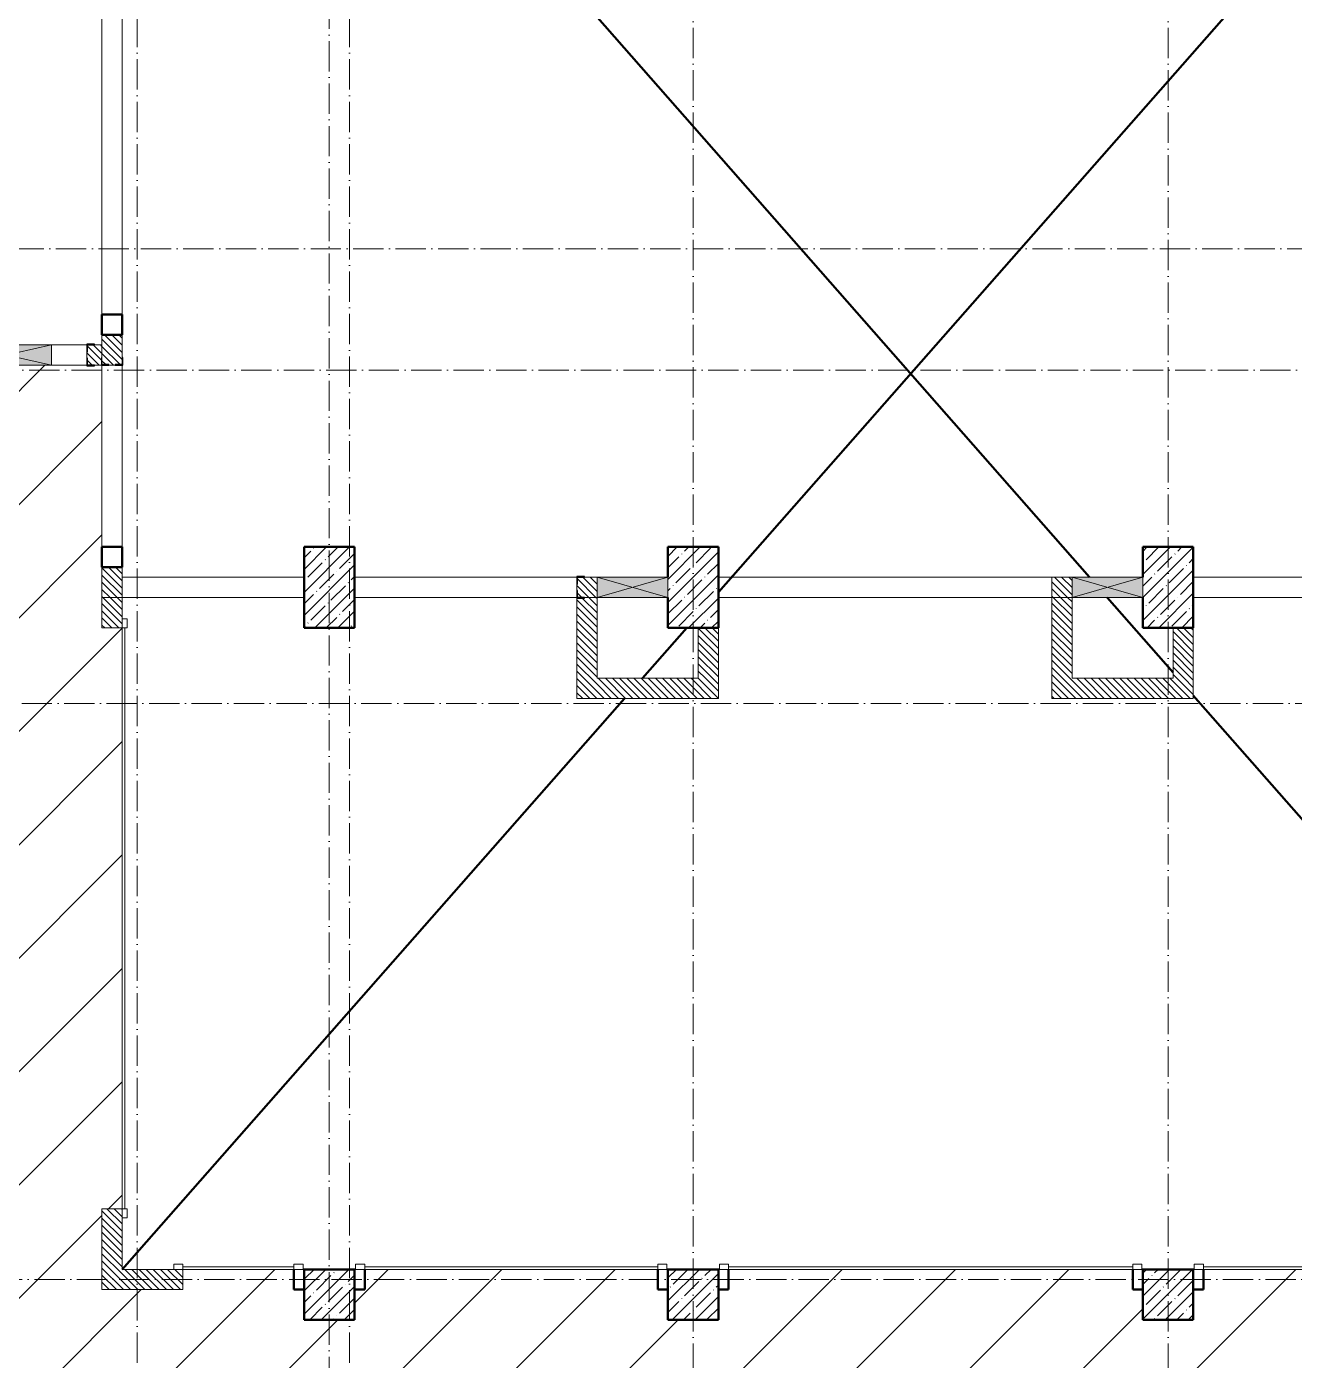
# Model space of a CAD drawing. Header units: millimetres. Extents: x 35697 to 388678, y -91946 to 171347.
# Drawn here: x 290426 to 302971, y -20082 to -6882 of the extents above; entities that cross this region are included whole.
import ezdxf

# ---------------------------------------------------------------- set-up
doc = ezdxf.new("R2010")
doc.units = ezdxf.units.MM
doc.linetypes.add('50_200_ШТРИХ_1Т_ш5_п1_п1_', pattern=[700, 500, -100, 0, -100])
for name, color, linetype, lineweight in [('2.1) ПГП окна 2.8 м', 5, 'Continuous', 30), ('A-DETL-____-OTLN-1', 7, 'Continuous', 50), ('A-DETL-GENF-OTLN', 7, 'Continuous', 9), ('A-DOOR-____-MCUT', 7, 'Continuous', 13), ('A-DOOR-____-OTLN', 7, 'Continuous', 9), ('A-FLOR-____-OTLN', 7, 'Continuous', 9), ('A-GENM-____-MCUT', 7, 'Continuous', 25), ('A-GENM-____-OTLN-1', 7, 'Continuous', 25), ('A-GLAZ-____-OTLN', 7, 'Continuous', 9), ('A-WALL-____-MCUT', 7, 'Continuous', 13), ('A-WALL-____-PATT-1', 7, 'Continuous', 9), ('I-WALL-____-OTLN', 7, 'Continuous', 9), ('S-COLS-____-MCUT', 7, 'Continuous', 50), ('S-COLS-____-OTLN', 7, 'Continuous', 9), ('S-GRID-____-OTLN-1', 7, '50_200_ШТРИХ_1Т_ш5_п1_п1_', 9), ('стяжа', 7, 'Continuous', 30)]:
    doc.layers.add(name, color=color, linetype=linetype, lineweight=lineweight)
pattern_1 = [(135, (283770.707, -86863.456), (-35.35534, -35.35534), [])]

# ---------------------------------------------------------------- blocks, each defined once
blk = doc.blocks.new('BSC_Колонна _Прямоугольная - 500х800-V10-АР1_План отверстий 3 этажа в осях 1-64_Ю-ЯЯ')
at = {"layer": 'S-COLS-____-OTLN'}
h = blk.add_hatch(dxfattribs=at)
h.set_pattern_fill('FP_14', color=256, style=0, pattern_type=2)
h.set_pattern_definition([(45, (-9650, -74431.04), (-114.04925, 114.04925), []), (45, (-9535.95, -74431.04), (-114.04925, 114.04925), [201.613, -40.323, 3.353, -36.97])])
h.paths.add_polyline_path([(-250, -400), (250, -400), (250, 400), (-250, 400)], flags=0)
at = {"layer": 'S-COLS-____-MCUT'}
for p, q in [((250, 400), (-250, 400)), ((-250, 400), (-250, -400)), ((250, -400), (250, 400)), ((-250, -400), (250, -400))]:
    blk.add_line(p, q, dxfattribs=at)
blk = doc.blocks.new('BSC_Колонна _Прямоугольная - 500х500-25976076-АР1_План отверстий 3 этажа в осях 1-64_Ю-ЯЯ')
at = {"layer": 'S-COLS-____-OTLN'}
h = blk.add_hatch(dxfattribs=at)
h.set_pattern_fill('FP_15', color=256, style=0, pattern_type=2)
h.set_pattern_definition([(45, (-9650, -67431.04), (-114.04925, 114.04925), []), (45, (-9535.95, -67431.04), (-114.04925, 114.04925), [201.613, -40.323, 3.353, -36.97])])
h.paths.add_polyline_path([(-250, -250), (250, -250), (250, 250), (-250, 250)], flags=0)
at = {"layer": 'S-COLS-____-MCUT'}
for p, q in [((250, 250), (-250, 250)), ((-250, 250), (-250, -250)), ((250, -250), (250, 250)), ((-250, -250), (250, -250))]:
    blk.add_line(p, q, dxfattribs=at)
blk = doc.blocks.new('BSC_Колонна _Прямоугольная - 500х500-V11-АР1_План отверстий 3 этажа в осях 1-64_Ю-ЯЯ')
at = {"layer": 'S-COLS-____-OTLN'}
h = blk.add_hatch(dxfattribs=at)
h.set_pattern_fill('FP_17', color=256, style=0, pattern_type=2)
h.set_pattern_definition([(45, (-13250, -67431.04), (-114.04925, 114.04925), []), (45, (-13135.95, -67431.04), (-114.04925, 114.04925), [201.613, -40.323, 3.353, -36.97])])
h.paths.add_polyline_path([(-250, -250), (250, -250), (250, 250), (-250, 250)], flags=0)
at = {"layer": 'S-COLS-____-MCUT'}
for p, q in [((250, 250), (-250, 250)), ((-250, 250), (-250, -250)), ((250, -250), (250, 250)), ((-250, -250), (250, -250))]:
    blk.add_line(p, q, dxfattribs=at)
blk = doc.blocks.new('BSC_Колонна _Прямоугольная - 500х800-V66-АР1_План отверстий 3 этажа в осях 1-64_Ю-ЯЯ')
at = {"layer": 'S-COLS-____-OTLN'}
h = blk.add_hatch(dxfattribs=at)
h.set_pattern_fill('FP_74', color=256, style=0, pattern_type=2)
h.set_pattern_definition([(45, (-13250, -74431.04), (-114.04925, 114.04925), []), (45, (-13135.95, -74431.04), (-114.04925, 114.04925), [201.613, -40.323, 3.353, -36.97])])
h.paths.add_polyline_path([(-250, -400), (250, -400), (250, 400), (-250, 400), (-250, -100)], flags=0)
at = {"layer": 'S-COLS-____-MCUT'}
for p, q in [((250, 400), (-250, 400)), ((-250, 400), (-250, 100)), ((250, -400), (250, 400)), ((-250, -100), (-250, -400)), ((-250, -400), (250, -400))]:
    blk.add_line(p, q, dxfattribs=at)
blk = doc.blocks.new('BSC_Колонна _Прямоугольная - 500х800-V67-АР1_План отверстий 3 этажа в осях 1-64_Ю-ЯЯ')
at = {"layer": 'S-COLS-____-OTLN'}
h = blk.add_hatch(dxfattribs=at)
h.set_pattern_fill('FP_75', color=256, style=0, pattern_type=2)
h.set_pattern_definition([(45, (-17950, -74431.04), (-114.04925, 114.04925), []), (45, (-17835.95, -74431.04), (-114.04925, 114.04925), [201.613, -40.323, 3.353, -36.97])])
h.paths.add_polyline_path([(-250, -400), (250, -400), (250, 400), (-250, 400), (-250, -100)], flags=0)
at = {"layer": 'S-COLS-____-MCUT'}
for p, q in [((250, 400), (-250, 400)), ((-250, 400), (-250, 100)), ((250, -400), (250, 400)), ((-250, -100), (-250, -400)), ((-250, -400), (250, -400))]:
    blk.add_line(p, q, dxfattribs=at)
blk = doc.blocks.new('BSC_Колонна _Прямоугольная - 500х500-V71-АР1_План отверстий 3 этажа в осях 1-64_Ю-ЯЯ')
at = {"layer": 'S-COLS-____-OTLN'}
h = blk.add_hatch(dxfattribs=at)
h.set_pattern_fill('FP_80', color=256, style=0, pattern_type=2)
h.set_pattern_definition([(45, (-17950, -67431.04), (-114.04925, 114.04925), []), (45, (-17835.95, -67431.04), (-114.04925, 114.04925), [201.613, -40.323, 3.353, -36.97])])
h.paths.add_polyline_path([(-250, -250), (250, -250), (250, 250), (-250, 250)], flags=0)
at = {"layer": 'S-COLS-____-MCUT'}
for p, q in [((250, 250), (-250, 250)), ((-250, 250), (-250, -250)), ((250, -250), (250, 250)), ((-250, -250), (250, -250))]:
    blk.add_line(p, q, dxfattribs=at)
blk = doc.blocks.new('Фахверк_СКБ_Уголок - 200_3550_зеркало-28264001-АР1_План отверстий 3 этажа в осях 1-64_Ю-ЯЯ')
at = {"layer": 'A-GENM-____-MCUT'}
for p, q in [((200, 156), (125, 156)), ((125, 156), (125, 81)), ((131, 81), (131, 150)), ((131, 150), (200, 150)), ((200, 150), (200, 156)), ((125, 81), (131, 81)), ((131, 19), (125, 19)), ((125, 19), (125, -56)), ((131, -50), (131, 19)), ((125, -56), (200, -56)), ((200, -50), (131, -50)), ((200, -56), (200, -50))]:
    blk.add_line(p, q, dxfattribs=at)
blk = doc.blocks.new('DM_Штора_Противопожарная_Doormaster_EI-60 - ш_2900 х в_2680-31485572-АР1_План отверстий 3 этажа в осях 1-64_Ю-ЯЯ')
at = {"layer": 'A-DOOR-____-MCUT'}
for p, q in [((-1325, 150), (-1415, 150)), ((-1415, 150), (-1415, 100)), ((-1325, 100), (-1325, 150)), ((1575, 150), (1575, 100)), ((1665, 150), (1575, 150)), ((1665, 100), (1665, 150)), ((-1415, 100), (-1325, 100)), ((-1325, 125), (1575, 125)), ((1575, 100), (1665, 100))]:
    blk.add_line(p, q, dxfattribs=at)
blk = doc.blocks.new('DM_Штора_Противопожарная_Doormaster_EI-60 - ш_4000 х в_2680-31485573-АР1_План отверстий 3 этажа в осях 1-64_Ю-ЯЯ')
at = {"layer": 'A-DOOR-____-MCUT'}
for p, q in [((-1875, 150), (-1965, 150)), ((-1965, 150), (-1965, 100)), ((-1875, 100), (-1875, 150)), ((2125, 150), (2125, 100)), ((2215, 150), (2125, 150)), ((2215, 100), (2215, 150)), ((-1965, 100), (-1875, 100)), ((-1875, 125), (2125, 125)), ((2125, 100), (2215, 100))]:
    blk.add_line(p, q, dxfattribs=at)
blk = doc.blocks.new('DM_Штора_Противопожарная_Doormaster_EI-60 - ш_4700 х в_2680-31485574-АР1_План отверстий 3 этажа в осях 1-64_Ю-ЯЯ')
at = {"layer": 'A-DOOR-____-MCUT'}
for p, q in [((-2225, 150), (-2315, 150)), ((-2315, 150), (-2315, 100)), ((-2225, 100), (-2225, 150)), ((2475, 150), (2475, 100)), ((2565, 150), (2475, 150)), ((2565, 100), (2565, 150)), ((-2315, 100), (-2225, 100)), ((-2225, 125), (2475, 125)), ((2475, 100), (2565, 100))]:
    blk.add_line(p, q, dxfattribs=at)
blk = doc.blocks.new('DM_Штора_Противопожарная_Doormaster_EI-60 - ш_5750 х в2680-31836437-АР1_План отверстий 3 этажа в осях 1-64_Ю-ЯЯ')
at = {"layer": 'A-DOOR-____-MCUT'}
for p, q in [((-2750, 150), (-2840, 150)), ((-2840, 150), (-2840, 100)), ((-2750, 100), (-2750, 150)), ((3000, 150), (3000, 100)), ((3090, 150), (3000, 150)), ((3090, 100), (3090, 150)), ((-2840, 100), (-2750, 100)), ((-2750, 125), (3000, 125)), ((3000, 100), (3090, 100))]:
    blk.add_line(p, q, dxfattribs=at)
blk = doc.blocks.new('DM_Штора_Противопожарная_Doormaster_EI-60 - ш_1100 х в_2680-31485576-АР1_План отверстий 3 этажа в осях 1-64_Ю-ЯЯ')
at = {"layer": 'A-DOOR-____-MCUT'}
for p, q in [((-425, 150), (-515, 150)), ((-515, 150), (-515, 100)), ((-425, 100), (-425, 150)), ((675, 150), (675, 100)), ((765, 150), (675, 150)), ((765, 100), (765, 150)), ((-515, 100), (-425, 100)), ((-425, 125), (675, 125)), ((675, 100), (765, 100))]:
    blk.add_line(p, q, dxfattribs=at)
blk = doc.blocks.new('BSC_Колонна _Прямоугольная1 - 200х100 _металл_-31488033-АР1_План отверстий 3 этажа в осях 1-64_Ю-ЯЯ')
at = {"layer": 'S-COLS-____-MCUT'}
for p, q in [((100, 50), (-100, 50)), ((-100, 50), (-100, 40)), ((100, -50), (100, 50)), ((-100, -50), (100, -50))]:
    blk.add_line(p, q, dxfattribs=at)
blk = doc.blocks.new('BSC_Колонна _Прямоугольная1 - 200х100 _металл_-V209-АР1_План отверстий 3 этажа в осях 1-64_Ю-ЯЯ')
at = {"layer": 'S-COLS-____-MCUT'}
for p, q in [((100, 50), (-100, 50)), ((100, -50), (100, 50)), ((-100, -40), (-100, -50)), ((-100, -50), (100, -50))]:
    blk.add_line(p, q, dxfattribs=at)
blk = doc.blocks.new('BSC_Колонна _Прямоугольная1 - 200х200 _металл_-35216022-АР1_План отверстий 3 этажа в осях 1-64_Ю-ЯЯ')
at = {"layer": 'S-COLS-____-MCUT'}
for p, q in [((100, 100), (-100, 100)), ((-100, 100), (-100, -100)), ((100, -100), (100, 100)), ((-100, -100), (100, -100))]:
    blk.add_line(p, q, dxfattribs=at)
blk = doc.blocks.new('Фахверк_СКБ_Уголок - 200_3550-28267367-АР1_План отверстий 3 этажа в осях 1-64_Ю-ЯЯ')
at = {"layer": 'A-GENM-____-MCUT'}
for p, q in [((200, 156), (125, 156)), ((125, 156), (125, 81)), ((131, 81), (131, 150)), ((131, 150), (200, 150)), ((200, 150), (200, 156)), ((125, 81), (131, 81)), ((131, 19), (125, 19)), ((125, 19), (125, -56)), ((131, -50), (131, 19)), ((125, -56), (200, -56)), ((200, -50), (131, -50)), ((200, -56), (200, -50))]:
    blk.add_line(p, q, dxfattribs=at)
blk = doc.blocks.new('Фахверк_СКБ_Уголок - 200_3960-28268576-АР1_План отверстий 3 этажа в осях 1-64_Ю-ЯЯ')
at = {"layer": 'A-GENM-____-MCUT'}
for p, q in [((200, 156), (125, 156)), ((125, 156), (125, 81)), ((131, 81), (131, 150)), ((131, 150), (200, 150)), ((200, 150), (200, 156)), ((125, 81), (131, 81)), ((131, 19), (125, 19)), ((125, 19), (125, -56)), ((131, -50), (131, 19)), ((125, -56), (200, -56)), ((200, -50), (131, -50)), ((200, -56), (200, -50))]:
    blk.add_line(p, q, dxfattribs=at)
blk = doc.blocks.new('AR_Отверстие прямоугольное _в стене__БезПР - AR_Отверстие прямоугольное _в стене__БезПР-36898863-АР1_План отверстий 3 этажа в осях 1-64_Ю-ЯЯ')
at = {"layer": 'A-GLAZ-____-OTLN'}
blk.add_hatch(color=256, dxfattribs=at).paths.add_polyline_path([(-350, 100), (-350, -100), (350, -100), (350, 100)], flags=0)
at = {"layer": 'A-DETL-GENF-OTLN'}
for p, q in [((-350, -100), (-350, 100)), ((-350, 100), (350, 100)), ((350, 100), (-350, -100)), ((-350, 100), (350, -100)), ((350, 100), (-350, 100)), ((-350, 100), (-350, -100)), ((350, 100), (350, -100)), ((350, -100), (350, 100)), ((350, -100), (-350, -100)), ((-350, -100), (350, -100))]:
    blk.add_line(p, q, dxfattribs=at)
at = {"layer": 'A-GLAZ-____-OTLN'}
blk.add_line((350, 100), (-350, 100), dxfattribs=at)
blk = doc.blocks.new('AR_Отверстие прямоугольное _в стене_ - AR_Отверстие прямоугольное _в стене__ОВ-36907948-АР1_План отверстий 3 этажа в осях 1-64_Ю-ЯЯ')
at = {"layer": 'A-GLAZ-____-OTLN'}
blk.add_hatch(color=256, dxfattribs=at).paths.add_polyline_path([(450, -100), (450, 100), (-450, 100), (-450, -100)], flags=0)
at = {"layer": 'A-DETL-GENF-OTLN'}
for p, q in [((-450, -100), (-450, 100)), ((-450, 100), (450, 100)), ((450, 100), (-450, -100)), ((-450, 100), (450, -100)), ((450, 100), (-450, 100)), ((-450, 100), (-450, -100)), ((450, 100), (450, -100)), ((450, -100), (450, 100)), ((450, -100), (-450, -100)), ((-450, -100), (450, -100))]:
    blk.add_line(p, q, dxfattribs=at)
blk = doc.blocks.new('3эт')
at = {"layer": 'S-GRID-____-OTLN-1', "color": 251, "ltscale": 0.6, "true_color": 0x636466}
for p, q in [((291520.7, -33971.9), (291520.7, 4029.4)), ((293420.7, -33791.8), (293420.7, 4029.4)), ((297020.7, 4029.4), (297020.7, -33971.9)), ((301720.7, 4029.4), (301720.7, -33971.9)), ((293620.7, -33971.9), (293620.7, 3765.1)), ((330925.3, -9082.4), (279101.9, -9082.4)), ((316375.7, -10282.4), (279101.9, -10282.4)), ((308320.7, -13582.4), (279101.9, -13582.4)), ((387845.1, -19282.4), (279101.9, -19282.4))]:
    blk.add_line(p, q, dxfattribs=at)

msp = doc.modelspace()

# ---------------------------------------------------------------- hatches: boundary and pattern name
at = {"layer": '2.1) ПГП окна 2.8 м'}
h = msp.add_hatch(dxfattribs=at)
h.set_pattern_fill('ANSI31', color=5, scale=250)
h.paths.add_polyline_path([(291171, -10232), (291096, -10232), (291096, -10238), (291021, -10238), (291021, -10232), (290671, -10232), (289771, -10232), (289321, -10232), (289321, -15457), (289327, -15457), (289327, -15532), (289325, -16432), (289327, -16432), (289327, -16507), (289321, -19182), (289321, -19682), (289321, -20007), (289327, -20007), (289327, -20082), (289321, -20182), (289321, -21132), (289321, -21782), (289327, -21782), (289327, -21857), (289321, -24832), (289571, -24832), (291171, -24832), (291371, -24832), (291371, -23682), (291621, -23682), (292721, -23682), (293121, -23682), (294221, -23682), (297676, -23682), (297676, -23676), (297751, -23676), (297757, -23676), (297826, -23676), (298676, -23677), (298676, -23676), (298745, -23676), (298751, -23676), (298826, -23676), (300046, -23677), (300046, -23676), (300121, -23676), (300127, -23676), (300196, -23676), (301271, -23677), (301271, -23676), (301346, -23676), (302696, -23677), (302696, -23676), (302771, -23676), (302777, -23676), (302846, -23676), (304971, -23677), (304971, -23232), (305225, -23232), (305271, -23232), (305971, -23232), (306017, -23232), (306196, -23232), (306646, -23232), (307271, -23232), (307471, -23232), (307471, -23432), (307471, -23432), (307471, -23682), (308646, -23682), (308646, -23676), (308721, -23676), (308727, -23676), (308796, -23676), (309421, -23677), (309421, -23676), (309496, -23676), (309596, -23676), (309596, -23676), (309671, -23676), (310371, -23677), (310371, -23676), (310471, -23676), (310471, -23682), (310996, -23682), (310996, -23676), (311071, -23676), (311771, -23677), (311771, -23676), (311846, -23676), (311946, -23676), (311946, -23676), (312021, -23676), (312646, -23677), (312646, -23676), (312715, -23676), (312721, -23676), (312796, -23676), (314296, -23677), (314296, -23676), (314371, -23676), (315996, -23677), (315996, -23676), (316065, -23676), (316071, -23676), (316146, -23676), (320296, -23677), (320296, -23676), (320371, -23676), (321996, -23677), (321996, -23676), (322065, -23676), (322071, -23676), (322146, -23676), (328971, -23678), (328971, -19332), (328671, -19332), (328671, -19432), (328471, -19432), (328471, -19332), (328121, -19332), (326321, -19332), (326321, -19682), (325721, -19682), (325721, -19432), (325521, -19432), (325521, -19332), (324996, -19332), (324996, -19338), (324921, -19338), (324921, -19332), (323121, -19332), (323121, -19338), (323021, -19338), (323021, -19682), (322421, -19682), (322421, -19432), (322221, -19432), (322221, -19332), (321796, -19332), (321796, -19338), (321721, -19338), (319921, -19332), (319921, -19338), (319846, -19338), (319771, -19332), (319771, -19682), (319171, -19682), (319171, -19432), (318971, -19432), (318971, -19332), (318596, -19332), (318596, -19338), (318521, -19338), (316721, -19332), (316721, -19338), (316646, -19338), (316171, -19332), (316171, -19682), (315571, -19682), (315571, -19332), (315396, -19332), (315396, -19338), (315321, -19338), (313521, -19332), (313521, -19338), (313446, -19338), (313221, -19335), (313221, -19432), (313021, -19432), (313021, -19682), (312421, -19682), (312421, -19432), (312218, -19432), (312243, -19357), (312421, -19332), (312421, -19082), (312196, -19082), (312127, -19082), (312127, -19151), (312121, -19263), (312121, -19151), (312121, -19082), (310321, -19082), (310321, -19151), (310321, -19263), (310321, -19338), (310246, -19338), (307471, -19332), (307471, -19682), (306871, -19682), (306871, -19382), (306771, -19382), (306771, -19182), (302071, -19182), (302071, -19382), (301971, -19382), (301971, -19682), (301471, -19682), (301471, -19382), (301371, -19382), (301371, -19182), (297371, -19182), (297371, -19382), (297271, -19382), (297271, -19682), (296771, -19682), (296771, -19382), (296671, -19382), (296671, -19182), (293771, -19182), (293771, -19382), (293671, -19382), (293671, -19682), (293171, -19682), (293171, -19382), (293071, -19382), (293071, -19182), (291971, -19182), (291971, -19382), (291171, -19382), (291171, -18582), (291371, -18582), (291371, -12832), (291171, -12832), (291171, -12232), (291171, -12032)])
h.paths.add_polyline_path([(298408, -21962), (300066, -21962), (300066, -20762), (298408, -20762)], flags=24)
at = {"layer": 'A-WALL-____-PATT-1'}
h = msp.add_hatch(dxfattribs=at)
h.set_pattern_fill('FP_9', color=256, style=0, pattern_type=2)
h.set_pattern_definition(pattern_1)
h.paths.add_polyline_path([(291302, -10232), (291302, -10226), (291371, -10226), (291371, -9932), (291171, -9932), (291171, -10226), (291240, -10226), (291240, -10232)], flags=0)
h = msp.add_hatch(dxfattribs=at)
h.set_pattern_fill('FP_9', color=256, style=0, pattern_type=2)
h.set_pattern_definition(pattern_1)
h.paths.add_polyline_path([(291165, -10232), (291165, -10157), (291171, -10157), (291171, -10032), (291027, -10032), (291027, -10101), (291021, -10101), (291021, -10163), (291027, -10163), (291027, -10232), (291096, -10232)], flags=0)
h = msp.add_hatch(dxfattribs=at)
h.set_pattern_fill('FP_9', color=256, style=0, pattern_type=2)
h.set_pattern_definition(pattern_1)
h.paths.add_polyline_path([(291371, -12532), (291371, -12232), (291171, -12232), (291171, -12532)], flags=0)
h = msp.add_hatch(dxfattribs=at)
h.set_pattern_fill('FP_9', color=256, style=0, pattern_type=2)
h.set_pattern_definition(pattern_1)
h.paths.add_polyline_path([(295877, -12532), (296071, -12532), (296071, -12332), (295877, -12332), (295877, -12401), (295871, -12401), (295871, -12463), (295877, -12463)], flags=0)
h = msp.add_hatch(dxfattribs=at)
h.set_pattern_fill('FP_9', color=256, style=0, pattern_type=2)
h.set_pattern_definition(pattern_1)
h.paths.add_polyline_path([(300771, -12532), (300771, -12332), (300571, -12332), (300571, -12532)], flags=0)
h = msp.add_hatch(dxfattribs=at)
h.set_pattern_fill('FP_9', color=256, style=0, pattern_type=2)
h.set_pattern_definition(pattern_1)
h.paths.add_polyline_path([(291371, -19382), (291371, -18582), (291171, -18582), (291171, -19382)], flags=0)
h.paths.add_polyline_path([(291371, -12832), (291371, -12532), (291171, -12532), (291171, -12832)], flags=0)
h = msp.add_hatch(dxfattribs=at)
h.set_pattern_fill('FP_9', color=256, style=0, pattern_type=2)
h.set_pattern_definition(pattern_1)
h.paths.add_polyline_path([(295871, -13532), (296071, -13532), (296071, -12532), (295946, -12532), (295946, -12538), (295871, -12538), (295871, -13495)], flags=0)
h = msp.add_hatch(dxfattribs=at)
h.set_pattern_fill('FP_9', color=256, style=0, pattern_type=2)
h.set_pattern_definition(pattern_1)
h.paths.add_polyline_path([(300771, -13532), (300771, -12532), (300571, -12532), (300571, -13532)], flags=0)
h = msp.add_hatch(dxfattribs=at)
h.set_pattern_fill('FP_9', color=256, style=0, pattern_type=2)
h.set_pattern_definition(pattern_1)
h.paths.add_polyline_path([(297271, -13332), (297271, -12832), (297071, -12832), (297071, -13332)], flags=0)
h = msp.add_hatch(dxfattribs=at)
h.set_pattern_fill('FP_9', color=256, style=0, pattern_type=2)
h.set_pattern_definition(pattern_1)
h.paths.add_polyline_path([(301971, -13332), (301971, -12832), (301771, -12832), (301771, -13332)], flags=0)
h = msp.add_hatch(dxfattribs=at)
h.set_pattern_fill('FP_9', color=256, style=0, pattern_type=2)
h.set_pattern_definition(pattern_1)
h.paths.add_polyline_path([(296071, -13532), (297271, -13532), (297271, -13332), (296071, -13332), (296071, -13495)], flags=0)
h = msp.add_hatch(dxfattribs=at)
h.set_pattern_fill('FP_9', color=256, style=0, pattern_type=2)
h.set_pattern_definition(pattern_1)
h.paths.add_polyline_path([(300771, -13532), (301971, -13532), (301971, -13332), (300771, -13332)], flags=0)
h = msp.add_hatch(dxfattribs=at)
h.set_pattern_fill('FP_9', color=256, style=0, pattern_type=2)
h.set_pattern_definition(pattern_1)
h.paths.add_polyline_path([(291881, -19382), (291971, -19382), (291971, -19182), (291371, -19182), (291371, -19382)], flags=0)

# ---------------------------------------------------------------- linework, layer by layer
at = {"layer": 'A-DETL-____-OTLN-1'}
for p, q in [((291371, -1432), (300943, -12332)), ((297271, -12478), (304021, -4807)), ((301119, -12532), (301771, -13275)), ((296519, -13332), (296959, -12832)), ((291371, -19182), (296343, -13532)), ((301971, -13503), (306871, -19082))]:
    msp.add_line(p, q, dxfattribs=at)
at = {"layer": 'A-FLOR-____-OTLN'}
for p, q in [((291371, -18582), (291371, -12832)), ((293071, -19182), (291971, -19182)), ((296671, -19182), (293771, -19182)), ((301371, -19182), (297371, -19182)), ((306771, -19182), (302071, -19182))]:
    msp.add_line(p, q, dxfattribs=at)
at = {"layer": 'A-WALL-____-MCUT'}
for p, q in [((291171, -9932), (291171, -10157)), ((291371, -10157), (291371, -9932)), ((291021, -10101), (291021, -10163)), ((291171, -10032), (291096, -10032)), ((291096, -10232), (291165, -10232)), ((291240, -10232), (291302, -10232)), ((291171, -12232), (291171, -12832)), ((291371, -12742), (291371, -12232)), ((295871, -12401), (295871, -12463)), ((296071, -12332), (295946, -12332)), ((300571, -12332), (300571, -13532)), ((300771, -12332), (300571, -12332)), ((291171, -12532), (291371, -12532)), ((295871, -12538), (295871, -13532)), ((295946, -12532), (296071, -12532)), ((296071, -13332), (296071, -12532)), ((300571, -12532), (300771, -12532)), ((300771, -13332), (300771, -12532)), ((291171, -12832), (291371, -12832)), ((297071, -12832), (297071, -13332)), ((297271, -13532), (297271, -12832)), ((301771, -12832), (301771, -13332)), ((301971, -13532), (301971, -12832)), ((297071, -13332), (296071, -13332)), ((301771, -13332), (300771, -13332)), ((295871, -13532), (297271, -13532)), ((300571, -13532), (301971, -13532)), ((291171, -18582), (291171, -19382)), ((291371, -18582), (291171, -18582)), ((291371, -19182), (291371, -18672)), ((291881, -19182), (291371, -19182)), ((291971, -19382), (291971, -19182)), ((291171, -19382), (291971, -19382))]:
    msp.add_line(p, q, dxfattribs=at)
at = {"layer": 'I-WALL-____-OTLN'}
for p, q in [((291171, -9732), (291171, -4282)), ((291371, -4282), (291371, -9732)), ((290671, -10032), (291021, -10032)), ((291021, -10232), (290671, -10232)), ((291171, -12032), (291171, -10232)), ((291371, -10232), (291371, -12032)), ((291371, -12332), (293171, -12332)), ((293671, -12332), (295871, -12332)), ((297271, -12332), (300571, -12332)), ((301971, -12332), (306771, -12332)), ((293171, -12532), (291371, -12532)), ((295871, -12532), (293671, -12532)), ((300571, -12532), (297271, -12532)), ((306771, -12532), (301971, -12532))]:
    msp.add_line(p, q, dxfattribs=at)

# ---------------------------------------------------------------- block references
at = {"layer": 'A-DOOR-____-OTLN', "rotation": 269.9999999999994}
msp.add_blockref('DM_Штора_Противопожарная_Doormaster_EI-60 - ш_5750 х в2680-31836437-АР1_План отверстий 3 этажа в осях 1-64_Ю-ЯЯ', (291271, -15582), dxfattribs=at)
at = {"layer": 'A-DOOR-____-OTLN'}
for name, p in [('DM_Штора_Противопожарная_Doormaster_EI-60 - ш_1100 х в_2680-31485576-АР1_План отверстий 3 этажа в осях 1-64_Ю-ЯЯ', (292396, -19282)), ('DM_Штора_Противопожарная_Doormaster_EI-60 - ш_2900 х в_2680-31485572-АР1_План отверстий 3 этажа в осях 1-64_Ю-ЯЯ', (295096, -19282)), ('DM_Штора_Противопожарная_Doormaster_EI-60 - ш_4000 х в_2680-31485573-АР1_План отверстий 3 этажа в осях 1-64_Ю-ЯЯ', (299246, -19282)), ('DM_Штора_Противопожарная_Doormaster_EI-60 - ш_4700 х в_2680-31485574-АР1_План отверстий 3 этажа в осях 1-64_Ю-ЯЯ', (304296, -19282))]:
    msp.add_blockref(name, p, dxfattribs=at)
at = {"layer": 'A-GENM-____-OTLN-1'}
for name, p in [('Фахверк_СКБ_Уголок - 200_3550_зеркало-28264001-АР1_План отверстий 3 этажа в осях 1-64_Ю-ЯЯ', (290896, -10182)), ('Фахверк_СКБ_Уголок - 200_3550-28267367-АР1_План отверстий 3 этажа в осях 1-64_Ю-ЯЯ', (295746, -12482))]:
    msp.add_blockref(name, p, dxfattribs=at)
at = {"layer": 'A-GENM-____-OTLN-1', "rotation": 89.99999999999991}
msp.add_blockref('Фахверк_СКБ_Уголок - 200_3960-28268576-АР1_План отверстий 3 этажа в осях 1-64_Ю-ЯЯ', (291321, -10357), dxfattribs=at)
at = {"layer": 'A-GLAZ-____-OTLN'}
msp.add_blockref('AR_Отверстие прямоугольное _в стене_ - AR_Отверстие прямоугольное _в стене__ОВ-36907948-АР1_План отверстий 3 этажа в осях 1-64_Ю-ЯЯ', (290221, -10132), dxfattribs=at)
at = {"layer": 'A-GLAZ-____-OTLN', "rotation": 180}
for p in [(296421, -12432), (301121, -12432)]:
    msp.add_blockref('AR_Отверстие прямоугольное _в стене__БезПР - AR_Отверстие прямоугольное _в стене__БезПР-36898863-АР1_План отверстий 3 этажа в осях 1-64_Ю-ЯЯ', p, dxfattribs=at)
at = {"layer": 'S-COLS-____-OTLN', "rotation": 270.0000000000001}
for name, p in [('BSC_Колонна _Прямоугольная1 - 200х200 _металл_-35216022-АР1_План отверстий 3 этажа в осях 1-64_Ю-ЯЯ', (291271, -9832)), ('BSC_Колонна _Прямоугольная1 - 200х200 _металл_-35216022-АР1_План отверстий 3 этажа в осях 1-64_Ю-ЯЯ', (291271, -12132)), ('BSC_Колонна _Прямоугольная1 - 200х100 _металл_-31488033-АР1_План отверстий 3 этажа в осях 1-64_Ю-ЯЯ', (293121, -19282)), ('BSC_Колонна _Прямоугольная1 - 200х100 _металл_-V209-АР1_План отверстий 3 этажа в осях 1-64_Ю-ЯЯ', (293721, -19282)), ('BSC_Колонна _Прямоугольная1 - 200х100 _металл_-31488033-АР1_План отверстий 3 этажа в осях 1-64_Ю-ЯЯ', (296721, -19282)), ('BSC_Колонна _Прямоугольная1 - 200х100 _металл_-V209-АР1_План отверстий 3 этажа в осях 1-64_Ю-ЯЯ', (297321, -19282)), ('BSC_Колонна _Прямоугольная1 - 200х100 _металл_-31488033-АР1_План отверстий 3 этажа в осях 1-64_Ю-ЯЯ', (301421, -19282)), ('BSC_Колонна _Прямоугольная1 - 200х100 _металл_-V209-АР1_План отверстий 3 этажа в осях 1-64_Ю-ЯЯ', (302021, -19282))]:
    msp.add_blockref(name, p, dxfattribs=at)
at = {"layer": 'S-COLS-____-OTLN'}
for name, p in [('BSC_Колонна _Прямоугольная - 500х800-V10-АР1_План отверстий 3 этажа в осях 1-64_Ю-ЯЯ', (293421, -12432)), ('BSC_Колонна _Прямоугольная - 500х800-V66-АР1_План отверстий 3 этажа в осях 1-64_Ю-ЯЯ', (297021, -12432)), ('BSC_Колонна _Прямоугольная - 500х800-V67-АР1_План отверстий 3 этажа в осях 1-64_Ю-ЯЯ', (301721, -12432)), ('BSC_Колонна _Прямоугольная - 500х500-25976076-АР1_План отверстий 3 этажа в осях 1-64_Ю-ЯЯ', (293421, -19432)), ('BSC_Колонна _Прямоугольная - 500х500-V11-АР1_План отверстий 3 этажа в осях 1-64_Ю-ЯЯ', (297021, -19432)), ('BSC_Колонна _Прямоугольная - 500х500-V71-АР1_План отверстий 3 этажа в осях 1-64_Ю-ЯЯ', (301721, -19432))]:
    msp.add_blockref(name, p, dxfattribs=at)
at = {"layer": 'стяжа'}
msp.add_blockref('3эт', (0, 0), dxfattribs=at)

doc.saveas('drawing.dxf')
